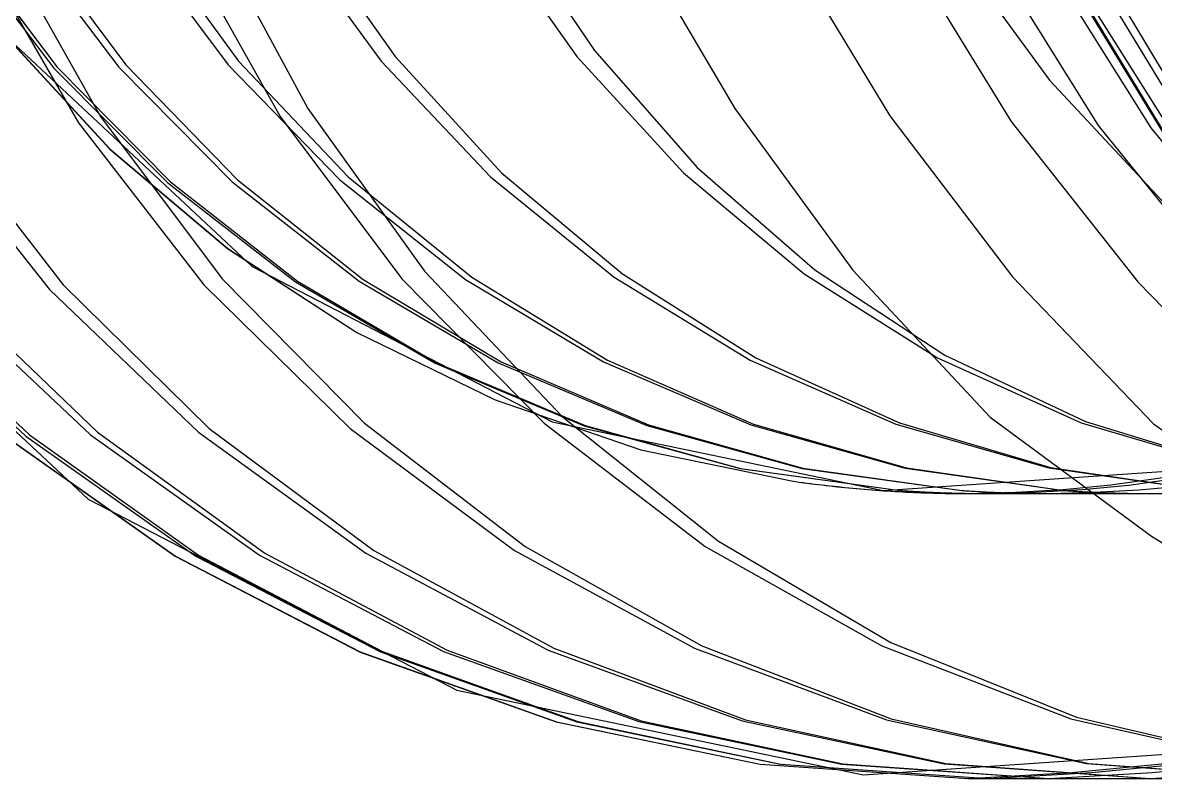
# Model space of a CAD drawing. Header units: millimetres. Extents: x 0 to 262, y -49 to 161.
# Drawn here: x 1.8 to 5.337, y 97.767 to 100.126 of the extents above; entities that cross this region are included whole.
import ezdxf

# ---------------------------------------------------------------- set-up
doc = ezdxf.new("R2010")
doc.units = ezdxf.units.MM
doc.layers.add('TOP_HIDDEN', color=8, linetype='CONTINUOUS')
doc.layers.add('TOP_VISIBLE', color=7, linetype='Continuous')

msp = doc.modelspace()

# ---------------------------------------------------------------- linework, layer by layer
at = {"layer": 'TOP_HIDDEN'}
for points in [[(9.5139, 102.5293), (9.3373, 103.8142), (8.8206, 105.0038), (8.0021, 106.0099), (6.9425, 106.7578), (5.7204, 107.1922), (4.4264, 107.2807), (3.1565, 107.0168), (2.005, 106.4201), (1.0571, 105.5348), (0.3832, 104.4267), (0.0333, 103.1778), (0.0333, 101.8808), (0.3832, 100.6319), (1.0571, 99.5237), (2.005, 98.6385), (3.1565, 98.0418), (4.4264, 97.7779), (5.7204, 97.8664), (6.9425, 98.3007), (8.0021, 99.0487), (8.8206, 100.0548), (9.3373, 101.2444), (9.5139, 102.5293)], [(9.2514, 107.2918), (8.6063, 107.2191), (7.9728, 107.0958), (7.3601, 106.8814), (6.7924, 106.5735), (6.2492, 106.22), (5.7902, 105.7609), (5.3799, 105.2631), (5.0345, 104.7134), (4.7921, 104.1142), (4.5979, 103.4969), (4.5252, 102.8518), (4.5252, 102.2067), (4.5979, 101.5617), (4.7921, 100.9443), (5.0345, 100.3451), (5.3799, 99.7955), (5.7902, 99.2976), (6.2492, 98.8386), (6.7924, 98.4851), (7.3601, 98.1772), (7.9728, 97.9628), (8.6063, 97.8395), (9.2514, 97.7668)], [(8.6249, 102.5293), (8.4813, 103.5743), (8.061, 104.5419), (7.3953, 105.3602), (6.5335, 105.9685), (5.5395, 106.3218), (4.4871, 106.3938), (3.4542, 106.1791), (2.5176, 105.6938), (1.7467, 104.9738), (1.1986, 104.0725), (0.914, 103.0567), (0.914, 102.0018), (1.1986, 100.9861), (1.7467, 100.0848), (2.5176, 99.3647), (3.4542, 98.8794), (4.4871, 98.6648), (5.5395, 98.7368), (6.5335, 99.0901), (7.3953, 99.6984), (8.061, 100.5167), (8.4813, 101.4842), (8.6249, 102.5293)], [(4.5406, 106.393), (4.0406, 106.3244), (3.5538, 106.1914), (3.0885, 105.9961), (2.6526, 105.7419), (2.2534, 105.4331), (1.8977, 105.0751), (1.5917, 104.6738), (1.3404, 104.2362), (1.1481, 103.7696), (1.0181, 103.282), (0.9525, 102.7816), (0.9525, 102.277), (1.0181, 101.7766), (1.1481, 101.289), (1.3404, 100.8224), (1.5917, 100.3848), (1.8977, 99.9835), (2.2534, 99.6255), (2.6526, 99.3167), (3.0885, 99.0625), (3.5538, 98.8672), (4.0406, 98.7341), (4.5406, 98.6655)], [(4.5406, 106.393), (4.0406, 106.3244), (3.5539, 106.1913), (3.0885, 105.996), (2.6526, 105.7419), (2.2534, 105.4331), (1.8978, 105.0751), (1.5917, 104.6738), (1.3404, 104.2362), (1.1481, 103.7696), (1.0181, 103.282), (0.9525, 102.7816), (0.9525, 102.277), (1.0181, 101.7766), (1.1481, 101.289), (1.3404, 100.8224), (1.5917, 100.3848), (1.8978, 99.9835), (2.2534, 99.6255), (2.6526, 99.3167), (3.0885, 99.0625), (3.5539, 98.8672), (4.0406, 98.7341), (4.5406, 98.6656)], [(4.5406, 106.393), (4.042, 106.3242), (3.5567, 106.1905), (3.093, 105.9945), (2.659, 105.7395), (2.262, 105.43), (1.9086, 105.0715), (1.6048, 104.6701), (1.3556, 104.2327), (1.1651, 103.7668), (1.0364, 103.2802), (0.9715, 102.781), (0.9715, 102.2776), (1.0364, 101.7784), (1.1651, 101.2918), (1.3556, 100.8258), (1.6048, 100.3885), (1.9086, 99.9871), (2.262, 99.6286), (2.659, 99.3191), (3.093, 99.0641), (3.5567, 98.868), (4.042, 98.7344), (4.5406, 98.6655)], [(4.5406, 106.393), (4.042, 106.3242), (3.5567, 106.1905), (3.093, 105.9944), (2.659, 105.7395), (2.262, 105.43), (1.9086, 105.0715), (1.6049, 104.6701), (1.3557, 104.2327), (1.1651, 103.7668), (1.0364, 103.2802), (0.9715, 102.781), (0.9715, 102.2776), (1.0364, 101.7784), (1.1651, 101.2918), (1.3557, 100.8258), (1.6049, 100.3885), (1.9086, 99.9871), (2.262, 99.6286), (2.659, 99.3191), (3.093, 99.0641), (3.5567, 98.8681), (4.042, 98.7344), (4.5406, 98.6656)], [(4.7329, 106.393), (4.2342, 106.3242), (3.7489, 106.1905), (3.2853, 105.9945), (2.8513, 105.7395), (2.4543, 105.43), (2.1009, 105.0715), (1.7971, 104.6701), (1.5479, 104.2327), (1.3574, 103.7668), (1.2286, 103.2802), (1.1637, 102.781), (1.1637, 102.2776), (1.2286, 101.7784), (1.3574, 101.2918), (1.5479, 100.8258), (1.7971, 100.3885), (2.1009, 99.9871), (2.4543, 99.6286), (2.8513, 99.3191), (3.2853, 99.0641), (3.7489, 98.868), (4.2342, 98.7344), (4.7329, 98.6655)], [(4.7329, 106.393), (4.2342, 106.3242), (3.7489, 106.1905), (3.2853, 105.9944), (2.8513, 105.7395), (2.4543, 105.43), (2.1009, 105.0715), (1.7971, 104.6701), (1.5479, 104.2327), (1.3574, 103.7668), (1.2286, 103.2802), (1.1637, 102.781), (1.1637, 102.2776), (1.2286, 101.7784), (1.3574, 101.2918), (1.5479, 100.8258), (1.7971, 100.3885), (2.1009, 99.9871), (2.4543, 99.6286), (2.8513, 99.3191), (3.2853, 99.0641), (3.7489, 98.8681), (4.2342, 98.7344), (4.7329, 98.6656)], [(4.7329, 106.393), (4.2369, 106.3236), (3.7545, 106.1888), (3.2943, 105.9912), (2.8642, 105.7346), (2.4715, 105.4237), (2.1227, 105.0643), (1.8234, 104.6627), (1.5784, 104.2259), (1.3913, 103.7612), (1.2651, 103.2765), (1.2015, 102.7797), (1.2015, 102.2788), (1.2651, 101.782), (1.3913, 101.2973), (1.5784, 100.8327), (1.8234, 100.3959), (2.1227, 99.9943), (2.4715, 99.6348), (2.8642, 99.324), (3.2943, 99.0673), (3.7545, 98.8698), (4.2369, 98.735), (4.7329, 98.6655)], [(4.7329, 106.393), (4.2369, 106.3236), (3.7545, 106.1888), (3.2943, 105.9912), (2.8642, 105.7346), (2.4715, 105.4237), (2.1227, 105.0643), (1.8234, 104.6627), (1.5784, 104.2259), (1.3914, 103.7612), (1.2651, 103.2765), (1.2015, 102.7797), (1.2015, 102.2788), (1.2651, 101.782), (1.3914, 101.2973), (1.5784, 100.8327), (1.8234, 100.3959), (2.1227, 99.9943), (2.4715, 99.6348), (2.8642, 99.324), (3.2943, 99.0674), (3.7545, 98.8698), (4.2369, 98.735), (4.7329, 98.6656)], [(5.0522, 106.393), (4.5562, 106.3236), (4.0738, 106.1888), (3.6136, 105.9912), (3.1835, 105.7346), (2.7908, 105.4237), (2.442, 105.0643), (2.1427, 104.6627), (1.8977, 104.2259), (1.7106, 103.7612), (1.5844, 103.2765), (1.5208, 102.7797), (1.5208, 102.2788), (1.5844, 101.782), (1.7106, 101.2973), (1.8977, 100.8327), (2.1427, 100.3959), (2.442, 99.9943), (2.7908, 99.6348), (3.1835, 99.324), (3.6136, 99.0673), (4.0738, 98.8698), (4.5562, 98.735), (5.0522, 98.6655)], [(5.0522, 106.393), (4.5562, 106.3236), (4.0738, 106.1888), (3.6136, 105.9912), (3.1835, 105.7346), (2.7908, 105.4237), (2.442, 105.0643), (2.1427, 104.6627), (1.8977, 104.2259), (1.7107, 103.7612), (1.5844, 103.2765), (1.5208, 102.7797), (1.5208, 102.2788), (1.5844, 101.782), (1.7107, 101.2973), (1.8977, 100.8327), (2.1427, 100.3959), (2.442, 99.9943), (2.7908, 99.6348), (3.1835, 99.324), (3.6136, 99.0674), (4.0738, 98.8698), (4.5562, 98.735), (5.0522, 98.6656)], [(5.0522, 106.393), (4.5601, 106.3228), (4.0822, 106.1862), (3.6271, 105.9863), (3.2029, 105.7272), (2.8167, 105.4142), (2.4747, 105.0534), (2.1822, 104.6515), (1.9434, 104.2155), (1.7615, 103.7529), (1.6389, 103.2711), (1.5772, 102.7778), (1.5772, 102.2807), (1.6389, 101.7874), (1.7615, 101.3057), (1.9434, 100.843), (2.1822, 100.407), (2.4747, 100.0051), (2.8167, 99.6443), (3.2029, 99.3314), (3.6271, 99.0723), (4.0822, 98.8724), (4.5601, 98.7358), (5.0522, 98.6655)], [(5.0522, 106.393), (4.5601, 106.3227), (4.0822, 106.1862), (3.6271, 105.9863), (3.2029, 105.7272), (2.8167, 105.4142), (2.4747, 105.0534), (2.1822, 104.6515), (1.9434, 104.2155), (1.7615, 103.7529), (1.6389, 103.2711), (1.5772, 102.7778), (1.5772, 102.2807), (1.6389, 101.7874), (1.7615, 101.3057), (1.9434, 100.843), (2.1822, 100.4071), (2.4747, 100.0051), (2.8167, 99.6443), (3.2029, 99.3314), (3.6271, 99.0723), (4.0822, 98.8724), (4.5601, 98.7358), (5.0522, 98.6656)], [(5.4968, 106.393), (5.0048, 106.3228), (4.5268, 106.1862), (4.0718, 105.9863), (3.6475, 105.7272), (3.2613, 105.4142), (2.9194, 105.0534), (2.6269, 104.6515), (2.388, 104.2155), (2.2061, 103.7529), (2.0836, 103.2711), (2.0219, 102.7778), (2.0219, 102.2807), (2.0836, 101.7874), (2.2061, 101.3057), (2.388, 100.843), (2.6269, 100.407), (2.9194, 100.0051), (3.2613, 99.6443), (3.6475, 99.3314), (4.0718, 99.0723), (4.5268, 98.8724), (5.0048, 98.7358), (5.4968, 98.6655)], [(5.4968, 106.393), (5.0048, 106.3227), (4.5268, 106.1862), (4.0718, 105.9863), (3.6475, 105.7272), (3.2613, 105.4142), (2.9194, 105.0534), (2.6269, 104.6515), (2.388, 104.2155), (2.2061, 103.7529), (2.0836, 103.2711), (2.0219, 102.7778), (2.0219, 102.2807), (2.0836, 101.7874), (2.2061, 101.3057), (2.388, 100.843), (2.6269, 100.4071), (2.9194, 100.0051), (3.2613, 99.6443), (3.6475, 99.3314), (4.0718, 99.0723), (4.5268, 98.8724), (5.0048, 98.7358), (5.4968, 98.6656)], [(5.4968, 106.393), (5.01, 106.3216), (4.5379, 106.1826), (4.0897, 105.9794), (3.6734, 105.717), (3.2959, 105.4013), (2.9631, 105.0388), (2.6795, 104.6365), (2.4488, 104.2018), (2.2736, 103.7419), (2.1558, 103.264), (2.0967, 102.7754), (2.0967, 102.2832), (2.1558, 101.7946), (2.2736, 101.3167), (2.4488, 100.8568), (2.6795, 100.422), (2.9631, 100.0198), (3.2959, 99.6573), (3.6734, 99.3415), (4.0897, 99.0791), (4.5379, 98.876), (5.01, 98.737), (5.4968, 98.6655)], [(5.4968, 106.393), (5.01, 106.3216), (4.538, 106.1825), (4.0897, 105.9794), (3.6734, 105.717), (3.2959, 105.4013), (2.9631, 105.0388), (2.6795, 104.6365), (2.4488, 104.2018), (2.2736, 103.7419), (2.1558, 103.264), (2.0967, 102.7754), (2.0967, 102.2832), (2.1558, 101.7946), (2.2736, 101.3167), (2.4488, 100.8568), (2.6795, 100.422), (2.9631, 100.0198), (3.2959, 99.6573), (3.6734, 99.3415), (4.0897, 99.0792), (4.538, 98.876), (5.01, 98.737), (5.4968, 98.6656)], [(6.0645, 106.393), (5.5777, 106.3216), (5.1056, 106.1826), (4.6574, 105.9794), (4.2411, 105.717), (3.8636, 105.4013), (3.5308, 105.0388), (3.2472, 104.6365), (3.0165, 104.2018), (2.8413, 103.7419), (2.7235, 103.264), (2.6643, 102.7754), (2.6643, 102.2832), (2.7235, 101.7946), (2.8413, 101.3167), (3.0165, 100.8568), (3.2472, 100.422), (3.5308, 100.0198), (3.8636, 99.6573), (4.2411, 99.3415), (4.6574, 99.0791), (5.1056, 98.876), (5.5777, 98.737), (6.0645, 98.6655)], [(6.0645, 106.393), (5.5777, 106.3216), (5.1056, 106.1825), (4.6574, 105.9794), (4.2411, 105.717), (3.8636, 105.4013), (3.5308, 105.0388), (3.2472, 104.6365), (3.0165, 104.2018), (2.8413, 103.7419), (2.7235, 103.264), (2.6643, 102.7754), (2.6643, 102.2832), (2.7235, 101.7946), (2.8413, 101.3167), (3.0165, 100.8568), (3.2472, 100.422), (3.5308, 100.0198), (3.8636, 99.6573), (4.2411, 99.3415), (4.6574, 99.0792), (5.1056, 98.876), (5.5777, 98.737), (6.0645, 98.6656)], [(6.0645, 106.393), (5.5841, 106.32), (5.1194, 106.1778), (4.6799, 105.9705), (4.2735, 105.7039), (3.907, 105.3847), (3.5855, 105.0202), (3.313, 104.6177), (3.0922, 104.1847), (2.9252, 103.7282), (2.8132, 103.2552), (2.7571, 102.7723), (2.7571, 102.2862), (2.8132, 101.8034), (2.9252, 101.3304), (3.0922, 100.8739), (3.313, 100.4408), (3.5855, 100.0384), (3.907, 99.6738), (4.2735, 99.3546), (4.6799, 99.0881), (5.1194, 98.8808), (5.5841, 98.7385), (6.0645, 98.6655)], [(6.0645, 106.393), (5.5841, 106.32), (5.1194, 106.1778), (4.6799, 105.9705), (4.2735, 105.7039), (3.907, 105.3847), (3.5855, 105.0202), (3.313, 104.6177), (3.0923, 104.1847), (2.9252, 103.7282), (2.8133, 103.2552), (2.7571, 102.7723), (2.7571, 102.2862), (2.8133, 101.8034), (2.9252, 101.3304), (3.0923, 100.8739), (3.313, 100.4408), (3.5855, 100.0384), (3.907, 99.6738), (4.2735, 99.3546), (4.6799, 99.0881), (5.1194, 98.8808), (5.5841, 98.7386), (6.0645, 98.6656)], [(7.6813, 106.4028), (7.1739, 106.3417), (6.6784, 106.232), (6.1998, 106.053), (5.7654, 105.7879), (5.3556, 105.486), (5.0066, 105.1128), (4.707, 104.7026), (4.4481, 104.262), (4.2774, 103.7817), (4.1391, 103.2916), (4.0856, 102.7834), (4.0856, 102.2752), (4.1391, 101.767), (4.2774, 101.2769), (4.4481, 100.7966), (4.707, 100.356), (5.0066, 99.9458), (5.3556, 99.5726), (5.7654, 99.2706), (6.1998, 99.0056), (6.6784, 98.8265), (7.1739, 98.7169), (7.6813, 98.6558)], [(4.2016, 106.3636), (3.7308, 106.2659), (3.2757, 106.1107), (2.8434, 105.9003), (2.4405, 105.6379), (2.0732, 105.3277), (1.7471, 104.9743), (1.4674, 104.5833), (1.2382, 104.1606), (1.0631, 103.7128), (0.9449, 103.2468), (0.8854, 102.7697), (0.8854, 102.2889), (0.9449, 101.8118), (1.0631, 101.3457), (1.2382, 100.8979), (1.4674, 100.4752), (1.7471, 100.0842), (2.0732, 99.7309), (2.4405, 99.4206), (2.8434, 99.1583), (3.2757, 98.9479), (3.7308, 98.7927), (4.2016, 98.695)], [(4.2016, 106.3636), (3.7308, 106.2659), (3.2758, 106.1107), (2.8434, 105.9003), (2.4405, 105.6379), (2.0732, 105.3277), (1.7471, 104.9743), (1.4674, 104.5833), (1.2382, 104.1606), (1.0632, 103.7128), (0.9449, 103.2468), (0.8854, 102.7697), (0.8854, 102.2889), (0.9449, 101.8118), (1.0632, 101.3457), (1.2382, 100.8979), (1.4674, 100.4753), (1.7471, 100.0842), (2.0732, 99.7309), (2.4405, 99.4206), (2.8434, 99.1583), (3.2758, 98.9479), (3.7308, 98.7927), (4.2016, 98.695)], [(4.2016, 106.3636), (3.731, 106.2659), (3.2761, 106.1106), (2.844, 105.9001), (2.4413, 105.6376), (2.0742, 105.3273), (1.7484, 104.9739), (1.4689, 104.5829), (1.24, 104.1602), (1.0651, 103.7125), (0.947, 103.2466), (0.8876, 102.7696), (0.8876, 102.289), (0.947, 101.812), (1.0651, 101.3461), (1.24, 100.8983), (1.4689, 100.4757), (1.7484, 100.0846), (2.0742, 99.7312), (2.4413, 99.4209), (2.844, 99.1585), (3.2761, 98.948), (3.731, 98.7927), (4.2016, 98.695)], [(4.2016, 106.3636), (3.731, 106.2659), (3.2761, 106.1106), (2.844, 105.9001), (2.4413, 105.6376), (2.0742, 105.3273), (1.7484, 104.9739), (1.4689, 104.5829), (1.24, 104.1602), (1.0651, 103.7125), (0.9471, 103.2466), (0.8876, 102.7696), (0.8876, 102.289), (0.9471, 101.812), (1.0651, 101.3461), (1.24, 100.8983), (1.4689, 100.4757), (1.7484, 100.0846), (2.0742, 99.7312), (2.4413, 99.4209), (2.844, 99.1585), (3.2761, 98.948), (3.731, 98.7927), (4.2016, 98.695)], [(4.7514, 97.7668), (5.076, 97.785), (5.3991, 97.8162), (5.7196, 97.8706), (6.0343, 97.9505), (6.3458, 98.0429), (6.6461, 98.1673), (6.9397, 98.3058), (7.2242, 98.4631), (7.4935, 98.6446), (7.7554, 98.8368), (7.9978, 99.0534), (8.2273, 99.2829), (8.4439, 99.5253), (8.6361, 99.7872), (8.8176, 100.0565), (8.9749, 100.341), (9.1134, 100.6345), (9.2378, 100.9349), (9.3302, 101.2464), (9.4101, 101.5611), (9.4645, 101.8816), (9.4957, 102.2047), (9.5139, 102.5293)], [(4.8149, 97.7668), (5.1391, 97.785), (5.4619, 97.8163), (5.7821, 97.8708), (6.0964, 97.9508), (6.4075, 98.0435), (6.7074, 98.168), (7.0005, 98.3067), (7.2846, 98.4641), (7.5534, 98.6458), (7.8146, 98.8383), (8.0566, 99.0549), (8.2854, 99.2846), (8.5016, 99.527), (8.6932, 99.789), (8.874, 100.0583), (9.0309, 100.3427), (9.1688, 100.6361), (9.2929, 100.9363), (9.3849, 101.2476), (9.4644, 101.562), (9.5187, 101.8822), (9.5497, 102.205), (9.5679, 102.5293)], [(5.005, 97.7668), (5.3279, 97.7851), (5.6494, 97.8167), (5.9682, 97.8714), (6.281, 97.9522), (6.5904, 98.0458), (6.8889, 98.1706), (7.18, 98.3105), (7.4624, 98.4682), (7.7289, 98.651), (7.9878, 98.8445), (8.2279, 99.0612), (8.4542, 99.2917), (8.6685, 99.5339), (8.8575, 99.7962), (9.0359, 100.0656), (9.1912, 100.3494), (9.3269, 100.6425), (9.4497, 100.9418), (9.5401, 101.2523), (9.6182, 101.5657), (9.6719, 101.8847), (9.7023, 102.2063), (9.7203, 102.5293)], [(5.3206, 97.7668), (5.6415, 97.7852), (5.9607, 97.8174), (6.2773, 97.8725), (6.5876, 97.9545), (6.8943, 98.0497), (7.1901, 98.1752), (7.478, 98.3168), (7.7577, 98.4751), (8.0204, 98.6597), (8.2752, 98.8549), (8.5123, 99.0718), (8.7343, 99.3035), (8.9456, 99.5455), (9.1304, 99.8083), (9.3046, 100.0779), (9.4573, 100.3606), (9.5894, 100.653), (9.71, 100.9509), (9.7977, 101.26), (9.8736, 101.5718), (9.9262, 101.8889), (9.9557, 102.2084), (9.9733, 102.5293)], [(4.7514, 98.6558), (4.9005, 98.6605), (5.0494, 98.6686), (5.1979, 98.6827), (5.3455, 98.7035), (5.4927, 98.7277), (5.6383, 98.7605), (5.7828, 98.7972), (5.9259, 98.8391), (6.0668, 98.888), (6.2065, 98.9402), (6.3433, 98.9998), (6.478, 99.0637), (6.6107, 99.1319), (6.7394, 99.2071), (6.8664, 99.2852), (6.9895, 99.3696), (7.1093, 99.4583), (7.2267, 99.5503), (7.3386, 99.649), (7.4481, 99.7502), (7.553, 99.8563), (7.6534, 99.9665), (7.7514, 100.079)], [(4.8149, 98.6558), (4.9618, 98.6604), (5.1085, 98.6683), (5.2548, 98.682), (5.4003, 98.7023), (5.5454, 98.7259), (5.6889, 98.7578), (5.8314, 98.7936), (5.9726, 98.8344), (6.1115, 98.8822), (6.2494, 98.933), (6.3844, 98.9911), (6.5174, 99.0535), (6.6485, 99.1199), (6.7758, 99.1933), (6.9015, 99.2695), (7.0233, 99.3518), (7.142, 99.4384), (7.2584, 99.5281), (7.3694, 99.6244), (7.4782, 99.7232), (7.5825, 99.8267), (7.6825, 99.9343), (7.7802, 100.0441)], [(5.005, 98.6558), (5.1454, 98.66), (5.2857, 98.6674), (5.4257, 98.6802), (5.5649, 98.699), (5.7037, 98.7209), (5.8411, 98.7506), (5.9775, 98.7838), (6.1129, 98.8217), (6.2462, 98.8661), (6.3785, 98.9134), (6.5082, 98.9673), (6.6362, 99.0253), (6.7624, 99.087), (6.8853, 99.1553), (7.0065, 99.2262), (7.1244, 99.3026), (7.2395, 99.3832), (7.3526, 99.4666), (7.4608, 99.5563), (7.567, 99.6483), (7.6692, 99.7447), (7.7676, 99.845), (7.8639, 99.9474)], [(5.3206, 98.6558), (5.4508, 98.6595), (5.5809, 98.666), (5.7107, 98.6773), (5.8398, 98.6939), (5.9686, 98.7133), (6.0962, 98.7394), (6.223, 98.7688), (6.3489, 98.8022), (6.4731, 98.8414), (6.5964, 98.8832), (6.7177, 98.9308), (6.8374, 98.982), (6.9557, 99.0364), (7.0711, 99.0968), (7.1852, 99.1596), (7.2966, 99.2271), (7.4055, 99.2984), (7.5129, 99.3722), (7.6161, 99.4517), (7.7176, 99.5332), (7.8159, 99.6186), (7.911, 99.7076), (8.0043, 99.7984)], [(4.2016, 98.695), (4.2135, 98.6933), (4.2254, 98.6917), (4.2373, 98.6901), (4.2492, 98.6885), (4.2611, 98.6869), (4.2731, 98.6854), (4.285, 98.684), (4.2969, 98.6825), (4.3089, 98.6812), (4.3208, 98.6798), (4.3328, 98.6785), (4.3447, 98.6772), (4.3567, 98.676), (4.3686, 98.6748), (4.3806, 98.6736), (4.3926, 98.6724), (4.4045, 98.6714), (4.4165, 98.6703), (4.4285, 98.6693), (4.4404, 98.6683), (4.4524, 98.6673), (4.4644, 98.6664), (4.4764, 98.6656)], [(4.2016, 98.695), (4.2253, 98.6917), (4.2491, 98.6885), (4.2729, 98.6854), (4.2967, 98.6826), (4.3205, 98.6798), (4.3443, 98.6772), (4.3681, 98.6748), (4.392, 98.6725), (4.4159, 98.6703), (4.4398, 98.6683), (4.4637, 98.6665), (4.4876, 98.6648), (4.5115, 98.6632), (4.5354, 98.6618), (4.5594, 98.6605), (4.5833, 98.6594), (4.6072, 98.6585), (4.6312, 98.6576), (4.6552, 98.657), (4.6791, 98.6565), (4.7031, 98.6561), (4.7271, 98.6559), (4.751, 98.6558)], [(4.2016, 98.695), (4.2254, 98.6917), (4.2491, 98.6885), (4.2729, 98.6855), (4.2967, 98.6826), (4.3206, 98.6798), (4.3444, 98.6773), (4.3683, 98.6748), (4.3921, 98.6725), (4.416, 98.6704), (4.4399, 98.6683), (4.4638, 98.6665), (4.4878, 98.6648), (4.5117, 98.6632), (4.5356, 98.6618), (4.5596, 98.6606), (4.5836, 98.6595), (4.6075, 98.6585), (4.6315, 98.6576), (4.6555, 98.657), (4.6794, 98.6565), (4.7034, 98.6561), (4.7274, 98.6559), (4.7514, 98.6558)], [(4.2016, 98.695), (4.2135, 98.6933), (4.2254, 98.6917), (4.2373, 98.69), (4.2493, 98.6885), (4.2612, 98.6869), (4.2731, 98.6854), (4.2851, 98.684), (4.297, 98.6825), (4.3089, 98.6811), (4.3209, 98.6798), (4.3328, 98.6785), (4.3448, 98.6772), (4.3568, 98.6759), (4.3687, 98.6747), (4.3807, 98.6736), (4.3927, 98.6724), (4.4047, 98.6713), (4.4166, 98.6703), (4.4286, 98.6693), (4.4406, 98.6683), (4.4526, 98.6673), (4.4646, 98.6664), (4.4766, 98.6656)], [(4.2016, 98.695), (4.2016, 98.695)], [(4.2016, 98.695), (4.2254, 98.6917), (4.2491, 98.6885), (4.2729, 98.6854), (4.2968, 98.6826), (4.3206, 98.6798), (4.3444, 98.6772), (4.3683, 98.6748), (4.3922, 98.6725), (4.4161, 98.6703), (4.44, 98.6683), (4.4639, 98.6665), (4.4879, 98.6648), (4.5118, 98.6632), (4.5357, 98.6618), (4.5597, 98.6605), (4.5837, 98.6594), (4.6077, 98.6585), (4.6316, 98.6576), (4.6556, 98.657), (4.6796, 98.6564), (4.7036, 98.6561), (4.7276, 98.6559), (4.7516, 98.6558)], [(4.4764, 98.6656), (4.4883, 98.6647), (4.5003, 98.6639), (4.5122, 98.6632), (4.5241, 98.6625), (4.5361, 98.6618), (4.548, 98.6611), (4.56, 98.6605), (4.5719, 98.6599), (4.5839, 98.6594), (4.5958, 98.6589), (4.6077, 98.6585), (4.6197, 98.658), (4.6317, 98.6576), (4.6436, 98.6573), (4.6556, 98.657), (4.6675, 98.6567), (4.6795, 98.6565), (4.6914, 98.6562), (4.7034, 98.6561), (4.7153, 98.656), (4.7273, 98.6559), (4.7393, 98.6558), (4.7512, 98.6558)], [(4.4766, 98.6656), (4.4885, 98.6647), (4.5005, 98.6639), (4.5124, 98.6632), (4.5244, 98.6625), (4.5363, 98.6618), (4.5482, 98.6611), (4.5602, 98.6605), (4.5721, 98.6599), (4.5841, 98.6594), (4.5961, 98.6589), (4.608, 98.6584), (4.62, 98.658), (4.6319, 98.6576), (4.6439, 98.6573), (4.6559, 98.657), (4.6678, 98.6567), (4.6798, 98.6565), (4.6918, 98.6562), (4.7037, 98.6561), (4.7157, 98.656), (4.7276, 98.6559), (4.7396, 98.6558), (4.7516, 98.6558)], [(4.5406, 98.6655), (4.5406, 98.6656)], [(4.5406, 98.6655), (4.5465, 98.6651), (4.5525, 98.6647), (4.5584, 98.6643), (4.5644, 98.6639), (4.5703, 98.6635), (4.5763, 98.6632), (4.5822, 98.6628), (4.5881, 98.6624), (4.5941, 98.6621), (4.6, 98.6618), (4.606, 98.6614), (4.6119, 98.6611), (4.6179, 98.6608), (4.6238, 98.6605), (4.6298, 98.6602), (4.6357, 98.6599), (4.6417, 98.6597), (4.6476, 98.6594), (4.6536, 98.6592), (4.6595, 98.6589), (4.6655, 98.6587), (4.6714, 98.6584), (4.6774, 98.6582)], [(4.5406, 98.6655), (4.5466, 98.6651), (4.5525, 98.6647), (4.5585, 98.6643), (4.5645, 98.6639), (4.5705, 98.6635), (4.5764, 98.6632), (4.5824, 98.6628), (4.5884, 98.6624), (4.5944, 98.6621), (4.6004, 98.6618), (4.6063, 98.6614), (4.6123, 98.6611), (4.6183, 98.6608), (4.6243, 98.6605), (4.6302, 98.6602), (4.6362, 98.6599), (4.6422, 98.6597), (4.6482, 98.6594), (4.6542, 98.6592), (4.6602, 98.6589), (4.6661, 98.6587), (4.6721, 98.6584), (4.6781, 98.6582)], [(4.5406, 98.6655), (4.5525, 98.6647), (4.5643, 98.6639), (4.5762, 98.6632), (4.5881, 98.6624), (4.5999, 98.6618), (4.6118, 98.6611), (4.6237, 98.6605), (4.6355, 98.6599), (4.6474, 98.6594), (4.6593, 98.6589), (4.6712, 98.6584), (4.683, 98.658), (4.6949, 98.6576), (4.7068, 98.6573), (4.7187, 98.657), (4.7306, 98.6567), (4.7425, 98.6564), (4.7543, 98.6562), (4.7662, 98.6561), (4.7781, 98.6559), (4.79, 98.6559), (4.8019, 98.6558), (4.8138, 98.6558)], [(4.5406, 98.6655), (4.5525, 98.6647), (4.5644, 98.6639), (4.5763, 98.6632), (4.5882, 98.6625), (4.6002, 98.6618), (4.6121, 98.6611), (4.624, 98.6605), (4.6359, 98.6599), (4.6478, 98.6594), (4.6598, 98.6589), (4.6717, 98.6585), (4.6836, 98.658), (4.6955, 98.6576), (4.7075, 98.6573), (4.7194, 98.657), (4.7313, 98.6567), (4.7433, 98.6565), (4.7552, 98.6562), (4.7671, 98.6561), (4.7791, 98.656), (4.791, 98.6559), (4.8029, 98.6558), (4.8149, 98.6558)], [(4.5406, 98.6655), (4.5525, 98.6647), (4.5645, 98.6639), (4.5764, 98.6632), (4.5883, 98.6624), (4.6002, 98.6618), (4.6122, 98.6611), (4.6241, 98.6605), (4.636, 98.6599), (4.648, 98.6594), (4.6599, 98.6589), (4.6719, 98.6584), (4.6838, 98.658), (4.6957, 98.6576), (4.7077, 98.6573), (4.7196, 98.657), (4.7316, 98.6567), (4.7435, 98.6564), (4.7555, 98.6562), (4.7674, 98.6561), (4.7794, 98.6559), (4.7913, 98.6559), (4.8033, 98.6558), (4.8152, 98.6558)], [(4.6774, 98.6582), (4.6833, 98.658), (4.6893, 98.6578), (4.6952, 98.6576), (4.7012, 98.6575), (4.7071, 98.6573), (4.713, 98.6571), (4.719, 98.657), (4.7249, 98.6568), (4.7309, 98.6567), (4.7368, 98.6566), (4.7428, 98.6565), (4.7487, 98.6563), (4.7547, 98.6562), (4.7606, 98.6562), (4.7666, 98.6561), (4.7725, 98.656), (4.7785, 98.656), (4.7844, 98.6559), (4.7904, 98.6559), (4.7963, 98.6558), (4.8022, 98.6558), (4.8082, 98.6558), (4.8141, 98.6558)], [(4.6781, 98.6582), (4.6841, 98.658), (4.6901, 98.6578), (4.696, 98.6576), (4.702, 98.6575), (4.708, 98.6573), (4.714, 98.6571), (4.7199, 98.657), (4.7259, 98.6568), (4.7319, 98.6567), (4.7379, 98.6566), (4.7438, 98.6565), (4.7498, 98.6563), (4.7558, 98.6562), (4.7618, 98.6562), (4.7678, 98.6561), (4.7737, 98.656), (4.7797, 98.656), (4.7857, 98.6559), (4.7917, 98.6559), (4.7977, 98.6558), (4.8036, 98.6558), (4.8096, 98.6558), (4.8156, 98.6558)], [(4.7329, 98.6655), (4.7329, 98.6656)], [(4.7329, 98.6655), (4.7387, 98.6651), (4.7446, 98.6647), (4.7505, 98.6643), (4.7564, 98.6639), (4.7623, 98.6635), (4.7681, 98.6632), (4.774, 98.6628), (4.7799, 98.6624), (4.7858, 98.6621), (4.7917, 98.6618), (4.7976, 98.6614), (4.8034, 98.6611), (4.8093, 98.6608), (4.8152, 98.6605), (4.8211, 98.6602), (4.827, 98.6599), (4.8329, 98.6597), (4.8387, 98.6594), (4.8446, 98.6592), (4.8505, 98.6589), (4.8564, 98.6587), (4.8623, 98.6584), (4.8682, 98.6582)], [(4.7329, 98.6655), (4.7388, 98.6651), (4.7447, 98.6647), (4.7507, 98.6643), (4.7566, 98.6639), (4.7626, 98.6635), (4.7685, 98.6632), (4.7745, 98.6628), (4.7804, 98.6624), (4.7864, 98.6621), (4.7923, 98.6618), (4.7982, 98.6614), (4.8042, 98.6611), (4.8101, 98.6608), (4.8161, 98.6605), (4.822, 98.6602), (4.828, 98.6599), (4.8339, 98.6597), (4.8399, 98.6594), (4.8458, 98.6592), (4.8518, 98.6589), (4.8577, 98.6587), (4.8637, 98.6584), (4.8696, 98.6582)], [(4.7329, 98.6655), (4.7446, 98.6647), (4.7563, 98.6639), (4.7681, 98.6632), (4.7798, 98.6624), (4.7916, 98.6618), (4.8033, 98.6611), (4.815, 98.6605), (4.8268, 98.6599), (4.8385, 98.6594), (4.8503, 98.6589), (4.862, 98.6584), (4.8738, 98.658), (4.8856, 98.6576), (4.8973, 98.6573), (4.9091, 98.657), (4.9208, 98.6567), (4.9326, 98.6564), (4.9443, 98.6562), (4.9561, 98.6561), (4.9679, 98.6559), (4.9796, 98.6559), (4.9914, 98.6558), (5.0031, 98.6558)], [(4.7329, 98.6655), (4.7447, 98.6647), (4.7565, 98.6639), (4.7683, 98.6632), (4.7801, 98.6625), (4.7919, 98.6618), (4.8038, 98.6611), (4.8156, 98.6605), (4.8274, 98.6599), (4.8392, 98.6594), (4.8511, 98.6589), (4.8629, 98.6585), (4.8747, 98.658), (4.8866, 98.6576), (4.8984, 98.6573), (4.9102, 98.657), (4.9221, 98.6567), (4.9339, 98.6565), (4.9458, 98.6562), (4.9576, 98.6561), (4.9694, 98.656), (4.9813, 98.6559), (4.9931, 98.6558), (5.005, 98.6558)], [(4.7329, 98.6655), (4.7447, 98.6647), (4.7566, 98.6639), (4.7685, 98.6632), (4.7803, 98.6624), (4.7922, 98.6618), (4.8041, 98.6611), (4.8159, 98.6605), (4.8278, 98.6599), (4.8397, 98.6594), (4.8516, 98.6589), (4.8634, 98.6584), (4.8753, 98.658), (4.8872, 98.6576), (4.8991, 98.6573), (4.911, 98.657), (4.9228, 98.6567), (4.9347, 98.6564), (4.9466, 98.6562), (4.9585, 98.6561), (4.9704, 98.6559), (4.9823, 98.6559), (4.9942, 98.6558), (5.006, 98.6558)], [(4.751, 98.6558), (4.751, 98.6558), (4.751, 98.6558), (4.7511, 98.6558), (4.7511, 98.6558), (4.7511, 98.6558), (4.7511, 98.6558), (4.7511, 98.6558), (4.7511, 98.6558), (4.7511, 98.6558), (4.7511, 98.6558), (4.7511, 98.6558), (4.7511, 98.6558), (4.7511, 98.6558), (4.7511, 98.6558), (4.7512, 98.6558), (4.7512, 98.6558), (4.7512, 98.6558), (4.7512, 98.6558), (4.7512, 98.6558), (4.7512, 98.6558), (4.7512, 98.6558), (4.7512, 98.6558), (4.7512, 98.6558)], [(4.751, 98.6558), (4.7514, 98.6558)], [(4.7512, 98.6558), (4.7512, 98.6558), (4.7512, 98.6558), (4.7512, 98.6558), (4.7512, 98.6558), (4.7513, 98.6558), (4.7513, 98.6558), (4.7513, 98.6558), (4.7513, 98.6558), (4.7513, 98.6558), (4.7513, 98.6558), (4.7513, 98.6558), (4.7513, 98.6558), (4.7513, 98.6558), (4.7513, 98.6558), (4.7513, 98.6558), (4.7513, 98.6558), (4.7514, 98.6558), (4.7514, 98.6558), (4.7514, 98.6558), (4.7514, 98.6558), (4.7514, 98.6558), (4.7514, 98.6558), (4.7514, 98.6558)], [(4.7514, 98.6558), (4.7514, 98.6558), (4.7514, 98.6558), (4.7514, 98.6558), (4.7514, 98.6558), (4.7514, 98.6558), (4.7514, 98.6558), (4.7515, 98.6558), (4.7515, 98.6558), (4.7515, 98.6558), (4.7515, 98.6558), (4.7515, 98.6558), (4.7515, 98.6558), (4.7515, 98.6558), (4.7515, 98.6558), (4.7515, 98.6558), (4.7515, 98.6558), (4.7515, 98.6558), (4.7515, 98.6558), (4.7515, 98.6558), (4.7516, 98.6558), (4.7516, 98.6558), (4.7516, 98.6558), (4.7516, 98.6558)], [(4.7514, 98.6558), (4.8149, 98.6558)], [(4.8138, 98.6558), (4.8138, 98.6558), (4.8138, 98.6558), (4.8138, 98.6558), (4.8138, 98.6558), (4.8139, 98.6558), (4.8139, 98.6558), (4.8139, 98.6558), (4.8139, 98.6558), (4.8139, 98.6558), (4.8139, 98.6558), (4.814, 98.6558), (4.814, 98.6558), (4.814, 98.6558), (4.814, 98.6558), (4.814, 98.6558), (4.814, 98.6558), (4.814, 98.6558), (4.8141, 98.6558), (4.8141, 98.6558), (4.8141, 98.6558), (4.8141, 98.6558), (4.8141, 98.6558), (4.8141, 98.6558)], [(4.8138, 98.6558), (4.8149, 98.6558)], [(4.8141, 98.6558), (4.8142, 98.6558), (4.8142, 98.6558), (4.8142, 98.6558), (4.8143, 98.6558), (4.8143, 98.6558), (4.8143, 98.6558), (4.8144, 98.6558), (4.8144, 98.6558), (4.8144, 98.6558), (4.8145, 98.6558), (4.8145, 98.6558), (4.8145, 98.6558), (4.8146, 98.6558), (4.8146, 98.6558), (4.8146, 98.6558), (4.8146, 98.6558), (4.8147, 98.6558), (4.8147, 98.6558), (4.8147, 98.6558), (4.8148, 98.6558), (4.8148, 98.6558), (4.8148, 98.6558), (4.8149, 98.6558)], [(4.8149, 98.6558), (4.8149, 98.6558), (4.8149, 98.6558), (4.815, 98.6558), (4.815, 98.6558), (4.815, 98.6558), (4.8151, 98.6558), (4.8151, 98.6558), (4.8151, 98.6558), (4.8152, 98.6558), (4.8152, 98.6558), (4.8152, 98.6558), (4.8153, 98.6558), (4.8153, 98.6558), (4.8153, 98.6558), (4.8153, 98.6558), (4.8154, 98.6558), (4.8154, 98.6558), (4.8154, 98.6558), (4.8155, 98.6558), (4.8155, 98.6558), (4.8155, 98.6558), (4.8156, 98.6558), (4.8156, 98.6558)], [(4.8149, 98.6558), (5.005, 98.6558)], [(4.8149, 98.6558), (4.8152, 98.6558)], [(4.8152, 98.6558), (4.8153, 98.6558), (4.8153, 98.6558), (4.8153, 98.6558), (4.8153, 98.6558), (4.8153, 98.6558), (4.8153, 98.6558), (4.8153, 98.6558), (4.8154, 98.6558), (4.8154, 98.6558), (4.8154, 98.6558), (4.8154, 98.6558), (4.8154, 98.6558), (4.8154, 98.6558), (4.8155, 98.6558), (4.8155, 98.6558), (4.8155, 98.6558), (4.8155, 98.6558), (4.8155, 98.6558), (4.8155, 98.6558), (4.8156, 98.6558), (4.8156, 98.6558), (4.8156, 98.6558), (4.8156, 98.6558)], [(4.8682, 98.6582), (4.8741, 98.658), (4.88, 98.6578), (4.8858, 98.6576), (4.8917, 98.6575), (4.8976, 98.6573), (4.9035, 98.6571), (4.9094, 98.657), (4.9152, 98.6568), (4.9211, 98.6567), (4.927, 98.6566), (4.9329, 98.6565), (4.9388, 98.6563), (4.9447, 98.6562), (4.9505, 98.6562), (4.9564, 98.6561), (4.9623, 98.656), (4.9682, 98.656), (4.9741, 98.6559), (4.98, 98.6559), (4.9859, 98.6558), (4.9917, 98.6558), (4.9976, 98.6558), (5.0035, 98.6558)], [(4.8696, 98.6582), (4.8756, 98.658), (4.8815, 98.6578), (4.8875, 98.6576), (4.8934, 98.6575), (4.8994, 98.6573), (4.9053, 98.6571), (4.9113, 98.657), (4.9172, 98.6568), (4.9231, 98.6567), (4.9291, 98.6566), (4.935, 98.6565), (4.941, 98.6563), (4.9469, 98.6562), (4.9529, 98.6562), (4.9588, 98.6561), (4.9648, 98.656), (4.9707, 98.656), (4.9767, 98.6559), (4.9826, 98.6559), (4.9886, 98.6558), (4.9945, 98.6558), (5.0005, 98.6558), (5.0064, 98.6558)], [(5.0031, 98.6558), (5.0032, 98.6558), (5.0032, 98.6558), (5.0032, 98.6558), (5.0032, 98.6558), (5.0032, 98.6558), (5.0032, 98.6558), (5.0033, 98.6558), (5.0033, 98.6558), (5.0033, 98.6558), (5.0033, 98.6558), (5.0033, 98.6558), (5.0033, 98.6558), (5.0034, 98.6558), (5.0034, 98.6558), (5.0034, 98.6558), (5.0034, 98.6558), (5.0034, 98.6558), (5.0034, 98.6558), (5.0034, 98.6558), (5.0035, 98.6558), (5.0035, 98.6558), (5.0035, 98.6558), (5.0035, 98.6558)], [(5.0031, 98.6558), (5.005, 98.6558)], [(5.0035, 98.6558), (5.0036, 98.6558), (5.0036, 98.6558), (5.0037, 98.6558), (5.0038, 98.6558), (5.0038, 98.6558), (5.0039, 98.6558), (5.0039, 98.6558), (5.004, 98.6558), (5.0041, 98.6558), (5.0041, 98.6558), (5.0042, 98.6558), (5.0043, 98.6558), (5.0043, 98.6558), (5.0044, 98.6558), (5.0045, 98.6558), (5.0045, 98.6558), (5.0046, 98.6558), (5.0046, 98.6558), (5.0047, 98.6558), (5.0048, 98.6558), (5.0048, 98.6558), (5.0049, 98.6558), (5.005, 98.6558)], [(5.005, 98.6558), (5.005, 98.6558), (5.0051, 98.6558), (5.0051, 98.6558), (5.0052, 98.6558), (5.0053, 98.6558), (5.0053, 98.6558), (5.0054, 98.6558), (5.0055, 98.6558), (5.0055, 98.6558), (5.0056, 98.6558), (5.0057, 98.6558), (5.0057, 98.6558), (5.0058, 98.6558), (5.0058, 98.6558), (5.0059, 98.6558), (5.006, 98.6558), (5.006, 98.6558), (5.0061, 98.6558), (5.0062, 98.6558), (5.0062, 98.6558), (5.0063, 98.6558), (5.0063, 98.6558), (5.0064, 98.6558)], [(5.005, 98.6558), (5.3206, 98.6558)], [(5.005, 98.6558), (5.006, 98.6558)], [(5.006, 98.6558), (5.0061, 98.6558), (5.0061, 98.6558), (5.0061, 98.6558), (5.0061, 98.6558), (5.0061, 98.6558), (5.0061, 98.6558), (5.0062, 98.6558), (5.0062, 98.6558), (5.0062, 98.6558), (5.0062, 98.6558), (5.0062, 98.6558), (5.0062, 98.6558), (5.0063, 98.6558), (5.0063, 98.6558), (5.0063, 98.6558), (5.0063, 98.6558), (5.0063, 98.6558), (5.0063, 98.6558), (5.0063, 98.6558), (5.0064, 98.6558), (5.0064, 98.6558), (5.0064, 98.6558), (5.0064, 98.6558)], [(5.0522, 98.6655), (5.0522, 98.6656)], [(5.0522, 98.6655), (5.058, 98.6651), (5.0637, 98.6647), (5.0695, 98.6643), (5.0753, 98.6639), (5.0811, 98.6635), (5.0869, 98.6632), (5.0927, 98.6628), (5.0985, 98.6624), (5.1042, 98.6621), (5.11, 98.6618), (5.1158, 98.6614), (5.1216, 98.6611), (5.1274, 98.6608), (5.1332, 98.6605), (5.139, 98.6602), (5.1448, 98.6599), (5.1506, 98.6597), (5.1564, 98.6594), (5.1622, 98.6592), (5.1679, 98.6589), (5.1737, 98.6587), (5.1795, 98.6584), (5.1853, 98.6582)], [(5.0522, 98.6655), (5.0581, 98.6651), (5.0639, 98.6647), (5.0698, 98.6643), (5.0757, 98.6639), (5.0816, 98.6635), (5.0875, 98.6632), (5.0933, 98.6628), (5.0992, 98.6624), (5.1051, 98.6621), (5.111, 98.6618), (5.1169, 98.6614), (5.1227, 98.6611), (5.1286, 98.6608), (5.1345, 98.6605), (5.1404, 98.6602), (5.1463, 98.6599), (5.1522, 98.6597), (5.1581, 98.6594), (5.1639, 98.6592), (5.1698, 98.6589), (5.1757, 98.6587), (5.1816, 98.6584), (5.1875, 98.6582)], [(5.0522, 98.6655), (5.0637, 98.6647), (5.0753, 98.6639), (5.0868, 98.6632), (5.0984, 98.6624), (5.1099, 98.6618), (5.1215, 98.6611), (5.133, 98.6605), (5.1446, 98.6599), (5.1562, 98.6594), (5.1677, 98.6589), (5.1793, 98.6584), (5.1908, 98.658), (5.2024, 98.6576), (5.214, 98.6573), (5.2256, 98.657), (5.2371, 98.6567), (5.2487, 98.6564), (5.2603, 98.6562), (5.2718, 98.6561), (5.2834, 98.6559), (5.295, 98.6559), (5.3066, 98.6558), (5.3181, 98.6558)], [(5.0522, 98.6655), (5.0638, 98.6647), (5.0755, 98.6639), (5.0871, 98.6632), (5.0988, 98.6625), (5.1105, 98.6618), (5.1221, 98.6611), (5.1338, 98.6605), (5.1455, 98.6599), (5.1571, 98.6594), (5.1688, 98.6589), (5.1805, 98.6585), (5.1922, 98.658), (5.2038, 98.6576), (5.2155, 98.6573), (5.2272, 98.657), (5.2389, 98.6567), (5.2506, 98.6565), (5.2622, 98.6562), (5.2739, 98.6561), (5.2856, 98.656), (5.2973, 98.6559), (5.309, 98.6558), (5.3206, 98.6558)], [(5.0522, 98.6655), (5.0639, 98.6647), (5.0756, 98.6639), (5.0874, 98.6632), (5.0991, 98.6624), (5.1109, 98.6618), (5.1226, 98.6611), (5.1344, 98.6605), (5.1461, 98.6599), (5.1578, 98.6594), (5.1696, 98.6589), (5.1814, 98.6584), (5.1931, 98.658), (5.2049, 98.6576), (5.2166, 98.6573), (5.2284, 98.657), (5.2401, 98.6567), (5.2519, 98.6564), (5.2637, 98.6562), (5.2754, 98.6561), (5.2872, 98.6559), (5.2989, 98.6559), (5.3107, 98.6558), (5.3225, 98.6558)], [(5.1853, 98.6582), (5.1911, 98.658), (5.1969, 98.6578), (5.2027, 98.6576), (5.2085, 98.6575), (5.2143, 98.6573), (5.2201, 98.6571), (5.2258, 98.657), (5.2316, 98.6568), (5.2374, 98.6567), (5.2432, 98.6566), (5.249, 98.6565), (5.2548, 98.6563), (5.2606, 98.6562), (5.2664, 98.6562), (5.2722, 98.6561), (5.2779, 98.656), (5.2837, 98.656), (5.2895, 98.6559), (5.2953, 98.6559), (5.3011, 98.6558), (5.3069, 98.6558), (5.3127, 98.6558), (5.3185, 98.6558)], [(5.1875, 98.6582), (5.1934, 98.658), (5.1993, 98.6578), (5.2051, 98.6576), (5.211, 98.6575), (5.2169, 98.6573), (5.2228, 98.6571), (5.2287, 98.657), (5.2346, 98.6568), (5.2404, 98.6567), (5.2463, 98.6566), (5.2522, 98.6565), (5.2581, 98.6563), (5.264, 98.6562), (5.2699, 98.6562), (5.2757, 98.6561), (5.2816, 98.656), (5.2875, 98.656), (5.2934, 98.6559), (5.2993, 98.6559), (5.3052, 98.6558), (5.311, 98.6558), (5.3169, 98.6558), (5.3228, 98.6558)], [(5.3181, 98.6558), (5.3181, 98.6558), (5.3182, 98.6558), (5.3182, 98.6558), (5.3182, 98.6558), (5.3182, 98.6558), (5.3182, 98.6558), (5.3182, 98.6558), (5.3183, 98.6558), (5.3183, 98.6558), (5.3183, 98.6558), (5.3183, 98.6558), (5.3183, 98.6558), (5.3183, 98.6558), (5.3183, 98.6558), (5.3184, 98.6558), (5.3184, 98.6558), (5.3184, 98.6558), (5.3184, 98.6558), (5.3184, 98.6558), (5.3184, 98.6558), (5.3185, 98.6558), (5.3185, 98.6558), (5.3185, 98.6558)], [(5.3181, 98.6558), (5.3206, 98.6558)], [(5.3185, 98.6558), (5.3186, 98.6558), (5.3187, 98.6558), (5.3188, 98.6558), (5.3189, 98.6558), (5.3189, 98.6558), (5.319, 98.6558), (5.3191, 98.6558), (5.3192, 98.6558), (5.3193, 98.6558), (5.3194, 98.6558), (5.3195, 98.6558), (5.3196, 98.6558), (5.3197, 98.6558), (5.3198, 98.6558), (5.3199, 98.6558), (5.32, 98.6558), (5.3201, 98.6558), (5.3202, 98.6558), (5.3203, 98.6558), (5.3203, 98.6558), (5.3204, 98.6558), (5.3205, 98.6558), (5.3206, 98.6558)], [(5.3206, 98.6558), (5.3206, 98.6558), (5.3206, 98.6558), (5.3206, 98.6558), (5.3206, 98.6558), (5.3206, 98.6558), (5.3206, 98.6558), (5.3206, 98.6558), (5.3206, 98.6558), (5.3206, 98.6558), (5.3206, 98.6558), (5.3206, 98.6558), (5.3206, 98.6558), (5.3206, 98.6558), (5.3206, 98.6558), (5.3206, 98.6558), (5.3206, 98.6558), (5.3206, 98.6558), (5.3206, 98.6558), (5.3206, 98.6558), (5.3206, 98.6558), (5.3206, 98.6558), (5.3206, 98.6558), (5.3206, 98.6558)], [(5.3206, 98.6558), (5.3206, 98.6558), (5.3206, 98.6558), (5.3206, 98.6558), (5.3206, 98.6558), (5.3207, 98.6558), (5.3207, 98.6558), (5.3207, 98.6558), (5.3207, 98.6558), (5.3207, 98.6558), (5.3207, 98.6558), (5.3207, 98.6558), (5.3207, 98.6558), (5.3207, 98.6558), (5.3207, 98.6558), (5.3207, 98.6558), (5.3207, 98.6558), (5.3207, 98.6558), (5.3207, 98.6558), (5.3207, 98.6558), (5.3207, 98.6558), (5.3207, 98.6558), (5.3207, 98.6558), (5.3207, 98.6558)], [(5.3206, 98.6558), (5.3207, 98.6558)], [(5.3206, 98.6558), (5.3206, 98.6558)], [(5.3206, 98.6558), (5.3225, 98.6558)], [(5.3207, 98.6558), (5.3208, 98.6558), (5.3209, 98.6558), (5.3209, 98.6558), (5.321, 98.6558), (5.3211, 98.6558), (5.3212, 98.6558), (5.3213, 98.6558), (5.3214, 98.6558), (5.3215, 98.6558), (5.3216, 98.6558), (5.3217, 98.6558), (5.3218, 98.6558), (5.3219, 98.6558), (5.322, 98.6558), (5.3221, 98.6558), (5.3222, 98.6558), (5.3223, 98.6558), (5.3223, 98.6558), (5.3224, 98.6558), (5.3225, 98.6558), (5.3226, 98.6558), (5.3227, 98.6558), (5.3228, 98.6558)], [(5.3207, 98.6558), (5.7603, 98.6558)], [(5.3225, 98.6558), (5.3225, 98.6558), (5.3225, 98.6558), (5.3225, 98.6558), (5.3225, 98.6558), (5.3225, 98.6558), (5.3226, 98.6558), (5.3226, 98.6558), (5.3226, 98.6558), (5.3226, 98.6558), (5.3226, 98.6558), (5.3226, 98.6558), (5.3226, 98.6558), (5.3227, 98.6558), (5.3227, 98.6558), (5.3227, 98.6558), (5.3227, 98.6558), (5.3227, 98.6558), (5.3227, 98.6558), (5.3228, 98.6558), (5.3228, 98.6558), (5.3228, 98.6558), (5.3228, 98.6558), (5.3228, 98.6558)]]:
    msp.add_lwpolyline(points, dxfattribs=at)
at = {"layer": 'TOP_VISIBLE'}
for points in [[(4.7514, 107.2918), (4.1029, 107.2474), (3.4665, 107.1152), (2.854, 106.8975), (2.2769, 106.5985), (1.7458, 106.2236), (1.2708, 105.7799), (0.8606, 105.2757), (0.5228, 104.7203), (0.2639, 104.1241), (0.0885, 103.4982), (0, 102.8543), (0, 102.2043), (0.0885, 101.5603), (0.2639, 100.9344), (0.5228, 100.3382), (0.8606, 99.7828), (1.2708, 99.2786), (1.7458, 98.835), (2.2769, 98.4601), (2.854, 98.1611), (3.4665, 97.9434), (4.1029, 97.8111), (4.7514, 97.7668)], [(4.7514, 107.2918), (4.1031, 107.2474), (3.4669, 107.1151), (2.8547, 106.8973), (2.2779, 106.5981), (1.7472, 106.2231), (1.2726, 105.7794), (0.8627, 105.2751), (0.5253, 104.7198), (0.2667, 104.1237), (0.0915, 103.4979), (0.0031, 102.8542), (0.0031, 102.2044), (0.0915, 101.5606), (0.2667, 100.9349), (0.5253, 100.3388), (0.8627, 99.7834), (1.2726, 99.2792), (1.7472, 98.8354), (2.2779, 98.4605), (2.8547, 98.1613), (3.4669, 97.9435), (4.1031, 97.8112), (4.7514, 97.7668)], [(4.8149, 107.2918), (4.1666, 107.2474), (3.5304, 107.1151), (2.9182, 106.8973), (2.3414, 106.5981), (1.8107, 106.2231), (1.336, 105.7794), (0.9262, 105.2751), (0.5888, 104.7198), (0.3302, 104.1237), (0.155, 103.4979), (0.0666, 102.8542), (0.0666, 102.2044), (0.155, 101.5606), (0.3302, 100.9349), (0.5888, 100.3388), (0.9262, 99.7834), (1.336, 99.2792), (1.8107, 98.8354), (2.3414, 98.4605), (2.9182, 98.1613), (3.5304, 97.9435), (4.1666, 97.8112), (4.8149, 97.7668)], [(4.8149, 107.2918), (4.1683, 107.2472), (3.5341, 107.1142), (2.924, 106.8954), (2.3497, 106.5952), (1.8218, 106.2192), (1.3502, 105.7748), (0.9434, 105.2703), (0.6088, 104.7152), (0.3526, 104.1199), (0.1791, 103.4955), (0.0917, 102.8533), (0.0917, 102.2052), (0.1791, 101.5631), (0.3526, 100.9386), (0.6088, 100.3434), (0.9434, 99.7883), (1.3502, 99.2838), (1.8218, 98.8394), (2.3497, 98.4634), (2.924, 98.1631), (3.5341, 97.9444), (4.1683, 97.8114), (4.8149, 97.7668)], [(5.005, 107.2918), (4.3584, 107.2472), (3.7241, 107.1142), (3.1141, 106.8954), (2.5398, 106.5952), (2.0119, 106.2192), (1.5402, 105.7748), (1.1335, 105.2703), (0.7989, 104.7152), (0.5426, 104.1199), (0.3692, 103.4955), (0.2818, 102.8533), (0.2818, 102.2052), (0.3692, 101.5631), (0.5426, 100.9386), (0.7989, 100.3434), (1.1335, 99.7883), (1.5402, 99.2838), (2.0119, 98.8394), (2.5398, 98.4634), (3.1141, 98.1631), (3.7241, 97.9444), (4.3584, 97.8114), (5.005, 97.7668)], [(5.005, 107.2918), (4.3619, 107.2467), (3.7314, 107.1124), (3.1257, 106.8917), (2.5564, 106.5893), (2.0342, 106.2113), (1.5685, 105.7655), (1.1678, 105.2605), (0.8389, 104.7061), (0.5874, 104.1125), (0.4174, 103.4906), (0.3317, 102.8516), (0.3317, 102.2069), (0.4174, 101.568), (0.5874, 100.9461), (0.8389, 100.3525), (1.1678, 99.7981), (1.5685, 99.2931), (2.0342, 98.8472), (2.5564, 98.4693), (3.1257, 98.1669), (3.7314, 97.9462), (4.3619, 97.8119), (5.005, 97.7668)], [(5.3206, 107.2918), (4.6776, 107.2467), (4.0471, 107.1124), (3.4414, 106.8917), (2.8721, 106.5893), (2.3499, 106.2113), (1.8842, 105.7655), (1.4835, 105.2605), (1.1546, 104.7061), (0.9031, 104.1125), (0.7331, 103.4906), (0.6474, 102.8516), (0.6474, 102.2069), (0.7331, 101.568), (0.9031, 100.9461), (1.1546, 100.3525), (1.4835, 99.7981), (1.8842, 99.2931), (2.3499, 98.8472), (2.8721, 98.4693), (3.4414, 98.1669), (4.0471, 97.9462), (4.6776, 97.8119), (5.3206, 97.7668)], [(5.3206, 107.2918), (4.6828, 107.246), (4.058, 107.1096), (3.4588, 106.8859), (2.8971, 106.5802), (2.3833, 106.1993), (1.9267, 105.7514), (1.535, 105.2458), (1.2145, 104.6923), (0.97, 104.1013), (0.8051, 103.4833), (0.7221, 102.8491), (0.7221, 102.2095), (0.8051, 101.5753), (0.97, 100.9573), (1.2145, 100.3662), (1.535, 99.8127), (1.9267, 99.3071), (2.3833, 98.8593), (2.8971, 98.4784), (3.4588, 98.1727), (4.058, 97.949), (4.6828, 97.8126), (5.3206, 97.7668)], [(5.7603, 107.2918), (5.1224, 107.246), (4.4976, 107.1096), (3.8984, 106.8859), (3.3367, 106.5802), (2.8229, 106.1993), (2.3663, 105.7514), (1.9746, 105.2458), (1.6541, 104.6923), (1.4096, 104.1013), (1.2447, 103.4833), (1.1617, 102.8491), (1.1617, 102.2095), (1.2447, 101.5753), (1.4096, 100.9573), (1.6541, 100.3662), (1.9746, 99.8127), (2.3663, 99.3071), (2.8229, 98.8593), (3.3367, 98.4784), (3.8984, 98.1727), (4.4976, 97.949), (5.1224, 97.8126), (5.7603, 97.7668)], [(5.7603, 107.2918), (5.1292, 107.2449), (4.512, 107.1057), (3.9216, 106.8779), (3.37, 106.5677), (2.8676, 106.1829), (2.4231, 105.7324), (2.0434, 105.2261), (1.7339, 104.674), (1.4986, 104.0865), (1.3402, 103.4737), (1.2606, 102.8458), (1.2606, 102.2128), (1.3402, 101.5849), (1.4986, 100.9721), (1.7339, 100.3845), (2.0434, 99.8325), (2.4231, 99.3261), (2.8676, 98.8757), (3.37, 98.4908), (3.9216, 98.1806), (4.512, 97.9529), (5.1292, 97.8136), (5.7603, 97.7668)], [(6.3215, 107.2918), (5.6905, 107.2449), (5.0732, 107.1057), (4.4828, 106.8779), (3.9312, 106.5677), (3.4288, 106.1829), (2.9843, 105.7324), (2.6046, 105.2261), (2.2951, 104.674), (2.0598, 104.0865), (1.9015, 103.4737), (1.8219, 102.8458), (1.8219, 102.2128), (1.9015, 101.5849), (2.0598, 100.9721), (2.2951, 100.3845), (2.6046, 99.8325), (2.9843, 99.3261), (3.4288, 98.8757), (3.9312, 98.4908), (4.4828, 98.1806), (5.0732, 97.9529), (5.6905, 97.8136), (6.3215, 97.7668)], [(6.3215, 107.2918), (5.6989, 107.2436), (5.091, 107.1006), (4.5116, 106.8675), (3.9729, 106.5516), (3.4848, 106.1618), (3.0554, 105.7083), (2.6905, 105.2013), (2.3946, 104.6512), (2.1704, 104.0681), (2.02, 103.4618), (1.9446, 102.8416), (1.9446, 102.2169), (2.02, 101.5968), (2.1704, 100.9905), (2.3946, 100.4074), (2.6905, 99.8573), (3.0554, 99.3503), (3.4848, 98.8967), (3.9729, 98.507), (4.5116, 98.1911), (5.091, 97.958), (5.6989, 97.815), (6.3215, 97.7668)], [(7.6813, 107.2918), (7.0575, 107.2166), (6.4482, 107.0818), (5.8598, 106.8617), (5.3257, 106.5358), (4.8219, 106.1646), (4.3927, 105.7057), (4.0244, 105.2014), (3.7061, 104.6597), (3.4962, 104.0691), (3.3262, 103.4665), (3.2603, 102.8417), (3.2603, 102.2169), (3.3262, 101.592), (3.4962, 100.9895), (3.7061, 100.3989), (4.0244, 99.8572), (4.3927, 99.3529), (4.8219, 98.894), (5.3257, 98.5227), (5.8598, 98.1969), (6.4482, 97.9767), (7.0575, 97.8419), (7.6813, 97.7668)], [(8.2425, 107.2918), (7.6111, 107.2176), (6.993, 107.0871), (6.3958, 106.8691), (5.8493, 106.5499), (5.3312, 106.185), (4.8912, 105.7261), (4.5077, 105.2239), (4.1797, 104.6792), (3.9582, 104.0854), (3.7796, 103.4774), (3.7113, 102.8453), (3.7113, 102.2132), (3.7796, 101.5811), (3.9582, 100.9732), (4.1797, 100.3793), (4.5077, 99.8347), (4.8912, 99.3325), (5.3312, 98.8735), (5.8493, 98.5087), (6.3958, 98.1895), (6.993, 97.9715), (7.6111, 97.841), (8.2425, 97.7668)], [(8.6821, 107.2918), (8.0447, 107.2183), (7.4198, 107.091), (6.8157, 106.8747), (6.2597, 106.5605), (5.7304, 106.2007), (5.282, 105.7417), (4.8866, 105.2413), (4.5509, 104.6945), (4.3202, 104.0982), (4.1348, 103.486), (4.0646, 102.8482), (4.0646, 102.2104), (4.1348, 101.5725), (4.3202, 100.9604), (4.5509, 100.3641), (4.8866, 99.8172), (5.282, 99.3169), (5.7304, 98.8579), (6.2597, 98.4981), (6.8157, 98.1839), (7.4198, 97.9675), (8.0447, 97.8403), (8.6821, 97.7668)], [(8.9978, 107.2918), (8.356, 107.2187), (7.7262, 107.0938), (7.1172, 106.8785), (6.5545, 106.5679), (6.0173, 106.2117), (5.5628, 105.7527), (5.1589, 105.2538), (4.8177, 104.7053), (4.5803, 104.1073), (4.39, 103.4922), (4.3183, 102.8503), (4.3183, 102.2083), (4.39, 101.5663), (4.5803, 100.9512), (4.8177, 100.3533), (5.1589, 99.8048), (5.5628, 99.3058), (6.0173, 98.8468), (6.5545, 98.4906), (7.1172, 98.18), (7.7262, 97.9648), (8.356, 97.8398), (8.9978, 97.7668)], [(9.1879, 107.2918), (8.5435, 107.219), (7.9107, 107.0954), (7.2988, 106.8808), (6.7321, 106.5724), (6.1901, 106.2183), (5.732, 105.7593), (5.323, 105.2612), (4.9784, 104.7118), (4.737, 104.1128), (4.5436, 103.496), (4.4711, 102.8515), (4.4711, 102.2071), (4.5436, 101.5626), (4.737, 100.9457), (4.9784, 100.3468), (5.323, 99.7973), (5.732, 99.2993), (6.1901, 98.8402), (6.7321, 98.4862), (7.2987, 98.1777), (7.9107, 97.9632), (8.5435, 97.8395), (9.1879, 97.7668)], [(9.2514, 107.2918), (8.6029, 107.2474), (7.9665, 107.1152), (7.354, 106.8975), (6.7769, 106.5985), (6.2458, 106.2236), (5.7708, 105.7799), (5.3606, 105.2757), (5.0228, 104.7203), (4.7639, 104.1241), (4.5885, 103.4982), (4.5, 102.8543), (4.5, 102.2043), (4.5885, 101.5603), (4.7639, 100.9344), (5.0228, 100.3382), (5.3606, 99.7828), (5.7708, 99.2786), (6.2458, 98.835), (6.7769, 98.4601), (7.354, 98.1611), (7.9665, 97.9434), (8.6029, 97.8111), (9.2514, 97.7668)], [(9.2514, 107.2918), (8.6032, 107.2474), (7.9671, 107.115), (7.355, 106.8972), (6.7783, 106.598), (6.2477, 106.223), (5.7731, 105.7792), (5.3634, 105.2749), (5.0261, 104.7196), (4.7676, 104.1235), (4.5925, 103.4978), (4.5041, 102.8541), (4.5041, 102.2044), (4.5925, 101.5607), (4.7676, 100.935), (5.0261, 100.339), (5.3634, 99.7836), (5.7731, 99.2794), (6.2477, 98.8356), (6.7783, 98.4606), (7.355, 98.1614), (7.9671, 97.9435), (8.6032, 97.8112), (9.2514, 97.7668)], [(9.3351, 107.2918), (8.6869, 107.2474), (8.0508, 107.115), (7.4387, 106.8972), (6.862, 106.598), (6.3314, 106.223), (5.8568, 105.7792), (5.4471, 105.2749), (5.1099, 104.7196), (4.8513, 104.1235), (4.6762, 103.4978), (4.5879, 102.8541), (4.5879, 102.2044), (4.6762, 101.5607), (4.8513, 100.935), (5.1099, 100.339), (5.4471, 99.7836), (5.8568, 99.2794), (6.3314, 98.8356), (6.862, 98.4606), (7.4387, 98.1614), (8.0508, 97.9435), (8.6869, 97.8112), (9.3351, 97.7668)], [(9.3351, 107.2918), (8.6892, 107.2471), (8.0556, 107.1139), (7.4464, 106.8948), (6.8729, 106.5941), (6.3461, 106.2178), (5.8755, 105.7731), (5.4698, 105.2685), (5.1363, 104.7136), (4.8808, 104.1186), (4.7081, 103.4946), (4.6209, 102.853), (4.6209, 102.2055), (4.7081, 101.564), (4.8808, 100.94), (5.1363, 100.345), (5.4698, 99.7901), (5.8755, 99.2855), (6.3461, 98.8408), (6.8729, 98.4645), (7.4464, 98.1638), (8.0556, 97.9447), (8.6892, 97.8115), (9.3351, 97.7668)], [(4.7514, 97.7668), (4.8149, 97.7668)], [(4.8149, 97.7668), (5.005, 97.7668)], [(5.005, 97.7668), (5.3206, 97.7668)], [(5.3206, 97.7668), (5.7603, 97.7668)]]:
    msp.add_lwpolyline(points, dxfattribs=at)

doc.saveas('drawing.dxf')
